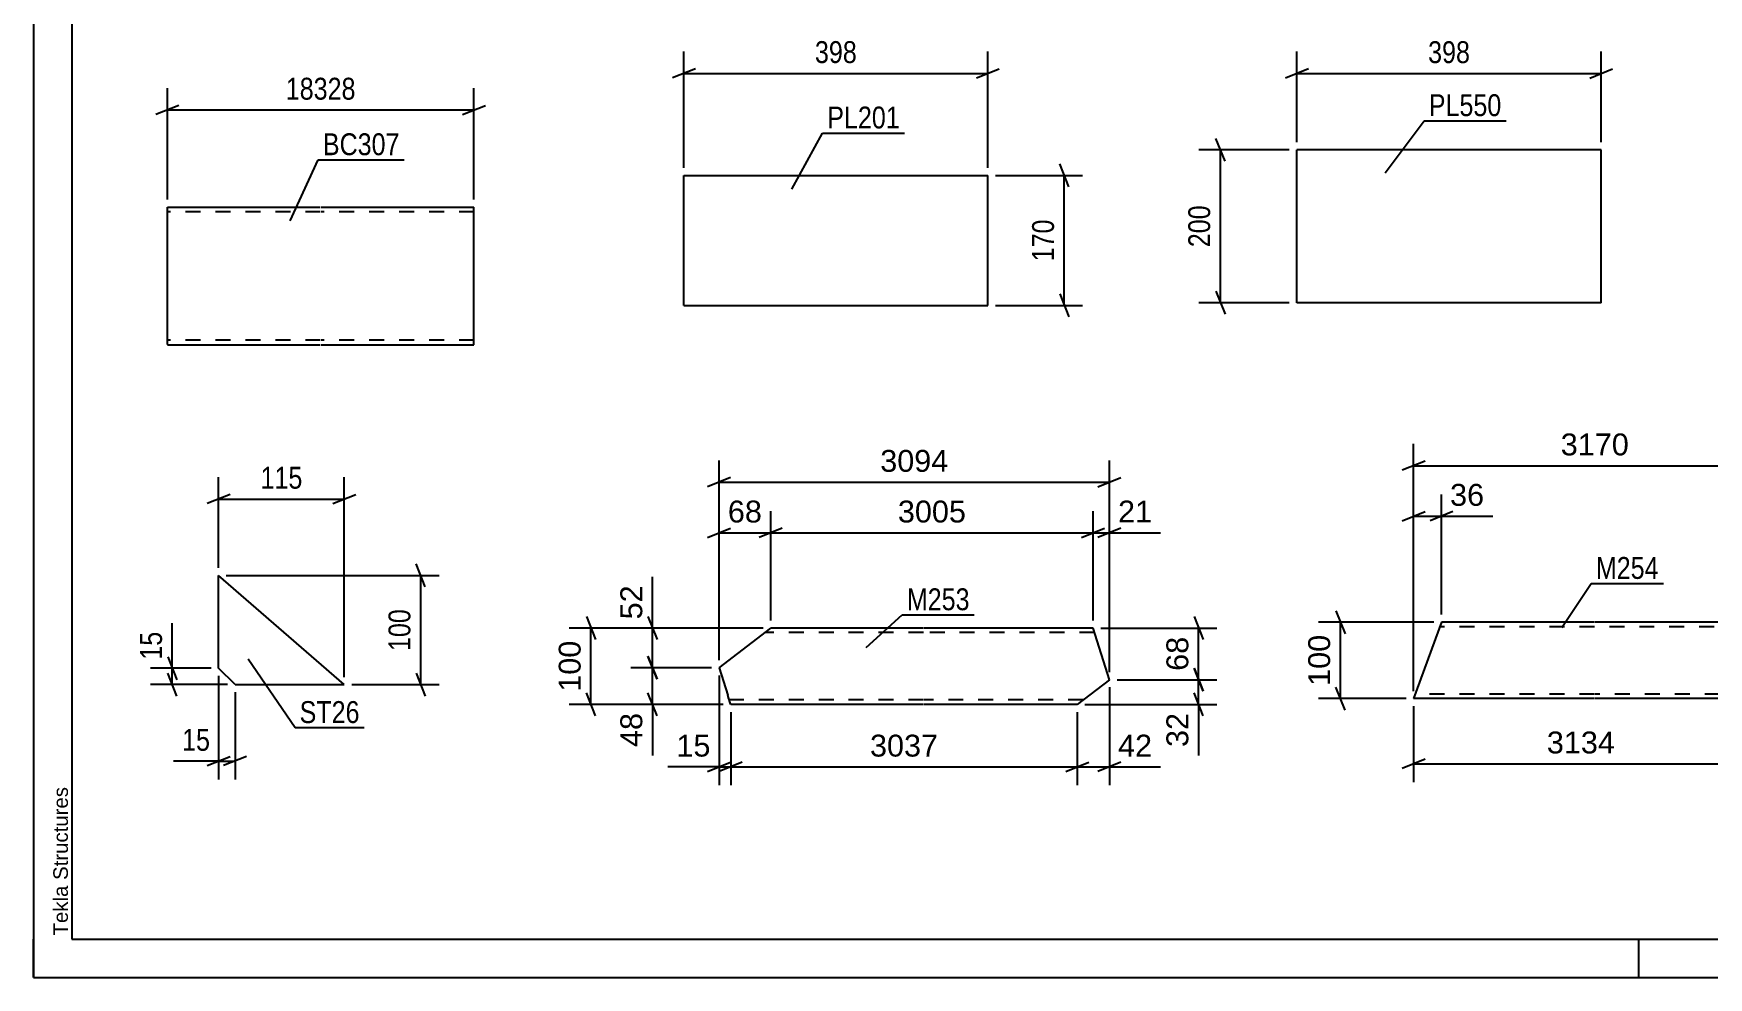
# Model space of a CAD drawing. Header units: millimetres. Extents: x 0 to 420, y 0 to 297.
# Drawn here: x 0 to 219.1, y 0 to 123.5 of the extents above; entities that cross this region are included whole.
import ezdxf

# ---------------------------------------------------------------- set-up
doc = ezdxf.new("R2010")
doc.units = ezdxf.units.MM
doc.linetypes.add('DXK_LINE_DOT2', pattern=[3.9198, 1.9599, -1.9599])
doc.styles.add('Arial', font='ARIAL.TTF', dxfattribs={"height": 0.2})
doc.styles.add('Arial Narrow', font='ARIALN.TTF', dxfattribs={"height": 0.2})

# ---------------------------------------------------------------- blocks, each defined once
blk = doc.blocks.new('Unknown-717262950-1115')
at = {"color": 5, "linetype": 'Continuous'}
for p, q in [((0, 297), (0, 0)), ((5, 292), (5, 5)), ((0, 0), (0, 5)), ((5, 5), (415, 5)), ((210, 0), (210, 5)), ((0, 0), (420, 0))]:
    blk.add_line(p, q, dxfattribs=at)
at = {"color": 174, "linetype": 'Continuous', "style": 'Arial'}
blk.add_text('Tekla Structures', height=1.9102, rotation=90, dxfattribs=at).set_placement((4.5, 5.5))
blk = doc.blocks.new('Part-717262950-3222 - 3206')
at = {"color": 2, "linetype": 'Continuous'}
for p, q in [((85.08, 87.95), (85.08, 104.95)), ((85.08, 104.95), (124.84, 104.95)), ((124.84, 87.95), (124.84, 104.95)), ((85.08, 87.95), (124.84, 87.95))]:
    blk.add_line(p, q, dxfattribs=at)
blk = doc.blocks.new('Part-717262950-2756 - 2740')
at = {"color": 2, "linetype": 'Continuous'}
for p, q in [((89.68, 40.53), (96.43, 45.73)), ((116.43, 45.73), (96.43, 45.73)), ((138.6, 45.73), (116.53, 45.73)), ((140.74, 38.97), (138.6, 45.73)), ((89.68, 40.53), (90.82, 36.93)), ((140.74, 38.97), (136.53, 35.73)), ((91.09, 36.08), (90.82, 36.93)), ((91.17, 35.82), (91.09, 36.08)), ((91.2, 35.73), (91.17, 35.82)), ((116.43, 35.73), (91.2, 35.73)), ((136.53, 35.73), (116.53, 35.73))]:
    blk.add_line(p, q, dxfattribs=at)
at = {"color": 7, "linetype": 'DXK_LINE_DOT2'}
for p, q in [((116.43, 45.13), (95.66, 45.13)), ((138.79, 45.13), (116.53, 45.13)), ((90.96, 36.47), (90.82, 36.93)), ((91.09, 36.08), (90.99, 36.38)), ((116.43, 36.33), (91.01, 36.33)), ((137.31, 36.33), (116.53, 36.33))]:
    blk.add_line(p, q, dxfattribs=at)
blk = doc.blocks.new('Part-717262950-3031 - 3011')
at = {"color": 2, "linetype": 'Continuous'}
for p, q in [((17.52, 82.89), (17.52, 100.8)), ((17.52, 100.8), (37.52, 100.8)), ((37.62, 100.8), (57.62, 100.8)), ((57.62, 82.8), (57.62, 100.8)), ((17.52, 82.89), (17.52, 82.8)), ((17.52, 82.8), (37.52, 82.8)), ((37.62, 82.8), (57.62, 82.8))]:
    blk.add_line(p, q, dxfattribs=at)
at = {"color": 7, "linetype": 'DXK_LINE_DOT2'}
for p, q in [((37.52, 100.2), (17.52, 100.2)), ((57.62, 100.2), (37.62, 100.2)), ((17.52, 83.4), (17.52, 83.45)), ((37.52, 83.4), (17.52, 83.4)), ((57.62, 83.4), (37.62, 83.4)), ((57.62, 83.4), (57.62, 83.45))]:
    blk.add_line(p, q, dxfattribs=at)
blk = doc.blocks.new('Part-717262950-4088 - 4072')
at = {"color": 2, "linetype": 'Continuous'}
for p, q in [((24.22, 40.46), (24.22, 52.61)), ((40.65, 38.32), (24.22, 52.61)), ((26.37, 38.32), (24.22, 40.46)), ((26.37, 38.32), (40.65, 38.32))]:
    blk.add_line(p, q, dxfattribs=at)
blk = doc.blocks.new('Part-717262950-2552 - 2536')
at = {"color": 2, "linetype": 'Continuous'}
for p, q in [((184.18, 46.49), (180.54, 36.49)), ((204.18, 46.49), (184.18, 46.49)), ((227.92, 46.49), (204.28, 46.49)), ((227.88, 46.4), (227.48, 45.29)), ((227.92, 46.49), (227.88, 46.4)), ((224.28, 36.49), (227.48, 45.29)), ((204.18, 36.49), (180.54, 36.49)), ((224.28, 36.49), (204.28, 36.49))]:
    blk.add_line(p, q, dxfattribs=at)
at = {"color": 7, "linetype": 'DXK_LINE_DOT2'}
for p, q in [((227.48, 45.29), (227.79, 46.14)), ((204.18, 45.89), (183.96, 45.89)), ((227.7, 45.89), (204.28, 45.89)), ((204.18, 37.09), (180.76, 37.09)), ((224.5, 37.09), (204.28, 37.09)), ((224.31, 36.58), (224.28, 36.49))]:
    blk.add_line(p, q, dxfattribs=at)
blk = doc.blocks.new('Part-717262950-10529 - 10528')
at = {"color": 2, "linetype": 'Continuous'}
for p, q in [((205.07, 108.3), (165.27, 108.3)), ((165.27, 88.3), (165.27, 108.3)), ((205.07, 88.3), (205.07, 108.3)), ((205.07, 88.3), (165.27, 88.3))]:
    blk.add_line(p, q, dxfattribs=at)
blk = doc.blocks.new('StraightDimension-717262950-3235 - 3206')
at = {"color": 7, "linetype": 'Continuous'}
for p, q in [((85.08, 105.95), (85.08, 121.16)), ((124.84, 105.95), (124.84, 121.16)), ((86.58, 118.91), (83.58, 117.71)), ((123.34, 117.71), (126.34, 118.91)), ((85.08, 118.31), (124.84, 118.31))]:
    blk.add_line(p, q, dxfattribs=at)
at = {"color": 0}
blk.add_wipeout([(108.3, 119.06), (108.3, 123.26), (101.62, 123.26), (101.62, 119.06)], dxfattribs=at)
at = {"color": 3, "style": 'Arial Narrow'}
blk.add_text('398', height=2.863, dxfattribs=at).set_placement((102.22, 119.66))
blk = doc.blocks.new('StraightDimension-717262950-3224 - 3206')
at = {"color": 7, "linetype": 'Continuous'}
for p, q in [((135.44, 103.45), (134.24, 106.45)), ((125.84, 104.95), (137.24, 104.95)), ((134.84, 87.95), (134.84, 104.95)), ((125.84, 87.95), (137.24, 87.95)), ((134.24, 89.45), (135.44, 86.45))]:
    blk.add_line(p, q, dxfattribs=at)
at = {"color": 0}
blk.add_wipeout([(134.09, 99.79), (129.89, 99.79), (129.89, 93.11), (134.09, 93.11)], dxfattribs=at)
at = {"color": 3, "style": 'Arial Narrow'}
blk.add_text('170', height=2.863, rotation=90.0002, dxfattribs=at).set_placement((133.49, 93.71))
blk = doc.blocks.new('StraightDimension-717262950-2800 - 2740')
at = {"color": 7, "linetype": 'Continuous'}
for p, q in [((89.68, 39.53), (89.68, 25.16)), ((91.2, 34.73), (91.2, 25.16)), ((88.18, 26.96), (91.18, 28.16)), ((89.68, 27.56), (91.2, 27.56)), ((92.7, 28.16), (89.7, 26.96))]:
    blk.add_line(p, q, dxfattribs=at)
at = {"color": 0}
blk.add_wipeout([(89.15, 28.31), (89.15, 32.51), (83.5, 32.51), (83.5, 28.31)], dxfattribs=at)
at = {"color": 7, "linetype": 'Continuous'}
blk.add_line((89.68, 27.56), (82.98, 27.56), dxfattribs=at)
blk.add_line((89.68, 27.56), (82.98, 27.56), dxfattribs=at)
at = {"color": 3, "style": 'Arial'}
blk.add_text('15', height=2.865, dxfattribs=at).set_placement((84.1, 28.91))
blk = doc.blocks.new('StraightDimension-717262950-2776 - 2740')
at = {"color": 7, "linetype": 'Continuous'}
for p, q in [((91.2, 34.73), (91.2, 25.16)), ((136.53, 34.73), (136.53, 25.16)), ((92.7, 28.16), (89.7, 26.96)), ((91.2, 27.56), (136.53, 27.56)), ((135.03, 26.96), (138.03, 28.16))]:
    blk.add_line(p, q, dxfattribs=at)
at = {"color": 0}
blk.add_wipeout([(118.91, 28.31), (118.91, 32.51), (108.82, 32.51), (108.82, 28.31)], dxfattribs=at)
at = {"color": 3, "style": 'Arial'}
blk.add_text('3037', height=2.865, dxfattribs=at).set_placement((109.42, 28.91))
blk = doc.blocks.new('StraightDimension-717262950-2912 - 2740')
at = {"color": 7, "linetype": 'Continuous'}
for p, q in [((151.81, 40.47), (153.01, 37.47)), ((141.74, 38.97), (154.81, 38.97)), ((152.41, 35.73), (152.41, 38.97)), ((137.53, 35.73), (154.81, 35.73)), ((153.01, 34.23), (151.81, 37.23))]:
    blk.add_line(p, q, dxfattribs=at)
at = {"color": 0}
blk.add_wipeout([(151.66, 35.21), (147.46, 35.21), (147.46, 29.56), (151.66, 29.56)], dxfattribs=at)
at = {"color": 7, "linetype": 'Continuous'}
blk.add_line((152.41, 35.73), (152.41, 29.03), dxfattribs=at)
blk.add_line((152.41, 35.73), (152.41, 29.03), dxfattribs=at)
at = {"color": 3, "style": 'Arial'}
blk.add_text('32', height=2.865, rotation=90.0002, dxfattribs=at).set_placement((151.06, 30.16))
blk = doc.blocks.new('StraightDimension-717262950-2888 - 2740')
at = {"color": 7, "linetype": 'Continuous'}
for p, q in [((151.81, 47.23), (153.01, 44.23)), ((139.6, 45.73), (154.81, 45.73)), ((152.41, 38.97), (152.41, 45.73)), ((153.01, 37.47), (151.81, 40.47)), ((141.74, 38.97), (154.81, 38.97))]:
    blk.add_line(p, q, dxfattribs=at)
at = {"color": 0}
blk.add_wipeout([(151.66, 45.17), (147.46, 45.17), (147.46, 39.53), (151.66, 39.53)], dxfattribs=at)
at = {"color": 3, "style": 'Arial'}
blk.add_text('68', height=2.865, rotation=90.0002, dxfattribs=at).set_placement((151.06, 40.13))
blk = doc.blocks.new('StraightDimension-717262950-2759 - 2740')
at = {"color": 7, "linetype": 'Continuous'}
for p, q in [((140.74, 37.97), (140.74, 25.16)), ((136.53, 34.73), (136.53, 25.16)), ((135.03, 26.96), (138.03, 28.16)), ((136.53, 27.56), (140.74, 27.56)), ((142.24, 28.16), (139.24, 26.96))]:
    blk.add_line(p, q, dxfattribs=at)
at = {"color": 0}
blk.add_wipeout([(146.91, 28.31), (146.91, 32.51), (141.27, 32.51), (141.27, 28.31)], dxfattribs=at)
at = {"color": 7, "linetype": 'Continuous'}
blk.add_line((140.74, 27.56), (147.44, 27.56), dxfattribs=at)
blk.add_line((140.74, 27.56), (147.44, 27.56), dxfattribs=at)
at = {"color": 3, "style": 'Arial'}
blk.add_text('42', height=2.865, dxfattribs=at).set_placement((141.87, 28.91))
blk = doc.blocks.new('StraightDimension-717262950-6532 - 2740')
at = {"color": 7, "linetype": 'Continuous'}
for p, q in [((89.68, 41.53), (89.68, 67.67)), ((140.74, 39.97), (140.74, 67.67)), ((91.18, 65.42), (88.18, 64.22)), ((89.68, 64.82), (140.74, 64.82)), ((139.24, 64.22), (142.24, 65.42))]:
    blk.add_line(p, q, dxfattribs=at)
at = {"color": 0}
blk.add_wipeout([(120.26, 65.57), (120.26, 69.77), (110.16, 69.77), (110.16, 65.57)], dxfattribs=at)
at = {"color": 3, "style": 'Arial'}
blk.add_text('3094', height=2.865, dxfattribs=at).set_placement((110.76, 66.17))
blk = doc.blocks.new('StraightDimension-717262950-6543 - 2740')
at = {"color": 7, "linetype": 'Continuous'}
for p, q in [((80.38, 47.23), (81.58, 44.23)), ((95.43, 45.73), (78.13, 45.73)), ((80.98, 40.53), (80.98, 45.73)), ((81.58, 39.03), (80.38, 42.03)), ((88.68, 40.53), (78.13, 40.53))]:
    blk.add_line(p, q, dxfattribs=at)
at = {"color": 0}
blk.add_wipeout([(80.23, 51.9), (76.03, 51.9), (76.03, 46.26), (80.23, 46.26)], dxfattribs=at)
at = {"color": 7, "linetype": 'Continuous'}
blk.add_line((80.98, 45.73), (80.98, 52.43), dxfattribs=at)
blk.add_line((80.98, 45.73), (80.98, 52.43), dxfattribs=at)
at = {"color": 3, "style": 'Arial'}
blk.add_text('52', height=2.865, rotation=90.0002, dxfattribs=at).set_placement((79.63, 46.86))
blk = doc.blocks.new('StraightDimension-717262950-6544 - 2740')
at = {"color": 7, "linetype": 'Continuous'}
for p, q in [((80.38, 42.03), (81.58, 39.03)), ((88.68, 40.53), (78.13, 40.53)), ((80.98, 35.73), (80.98, 40.53)), ((90.2, 35.73), (78.13, 35.73)), ((81.58, 34.23), (80.38, 37.23))]:
    blk.add_line(p, q, dxfattribs=at)
at = {"color": 0}
blk.add_wipeout([(80.23, 35.21), (76.03, 35.21), (76.03, 29.56), (80.23, 29.56)], dxfattribs=at)
at = {"color": 7, "linetype": 'Continuous'}
blk.add_line((80.98, 35.73), (80.98, 29.03), dxfattribs=at)
blk.add_line((80.98, 35.73), (80.98, 29.03), dxfattribs=at)
at = {"color": 3, "style": 'Arial'}
blk.add_text('48', height=2.865, rotation=90.0002, dxfattribs=at).set_placement((79.63, 30.16))
blk = doc.blocks.new('StraightDimension-717262950-6593 - 2740')
at = {"color": 7, "linetype": 'Continuous'}
for p, q in [((138.6, 46.73), (138.6, 61.04)), ((140.74, 39.97), (140.74, 61.04)), ((137.1, 57.59), (140.1, 58.79)), ((138.6, 58.19), (140.74, 58.19)), ((142.24, 58.79), (139.24, 57.59))]:
    blk.add_line(p, q, dxfattribs=at)
at = {"color": 0}
blk.add_wipeout([(146.91, 58.94), (146.91, 63.14), (141.27, 63.14), (141.27, 58.94)], dxfattribs=at)
at = {"color": 7, "linetype": 'Continuous'}
blk.add_line((140.74, 58.19), (147.44, 58.19), dxfattribs=at)
blk.add_line((140.74, 58.19), (147.44, 58.19), dxfattribs=at)
at = {"color": 3, "style": 'Arial'}
blk.add_text('21', height=2.865, dxfattribs=at).set_placement((141.87, 59.54))
blk = doc.blocks.new('StraightDimension-717262950-6594 - 2740')
at = {"color": 7, "linetype": 'Continuous'}
for p, q in [((96.43, 46.73), (96.43, 61.04)), ((138.6, 46.73), (138.6, 61.04)), ((97.93, 58.79), (94.93, 57.59)), ((96.43, 58.19), (138.6, 58.19)), ((137.1, 57.59), (140.1, 58.79))]:
    blk.add_line(p, q, dxfattribs=at)
at = {"color": 0}
blk.add_wipeout([(122.56, 58.94), (122.56, 63.14), (112.47, 63.14), (112.47, 58.94)], dxfattribs=at)
at = {"color": 3, "style": 'Arial'}
blk.add_text('3005', height=2.865, dxfattribs=at).set_placement((113.07, 59.54))
blk = doc.blocks.new('StraightDimension-717262950-6595 - 2740')
at = {"color": 7, "linetype": 'Continuous'}
for p, q in [((89.68, 41.53), (89.68, 61.04)), ((96.43, 46.73), (96.43, 61.04)), ((88.18, 57.59), (91.18, 58.79)), ((89.68, 58.19), (96.43, 58.19)), ((97.93, 58.79), (94.93, 57.59))]:
    blk.add_line(p, q, dxfattribs=at)
at = {"color": 0}
blk.add_wipeout([(95.88, 58.94), (95.88, 63.14), (90.23, 63.14), (90.23, 58.94)], dxfattribs=at)
at = {"color": 3, "style": 'Arial'}
blk.add_text('68', height=2.865, dxfattribs=at).set_placement((90.83, 59.54))
blk = doc.blocks.new('StraightDimension-717262950-6652 - 2740')
at = {"color": 7, "linetype": 'Continuous'}
for p, q in [((72.32, 47.23), (73.52, 44.23)), ((95.43, 45.73), (70.07, 45.73)), ((72.92, 35.73), (72.92, 45.73)), ((90.2, 35.73), (70.07, 35.73)), ((73.52, 34.23), (72.32, 37.23))]:
    blk.add_line(p, q, dxfattribs=at)
at = {"color": 0}
blk.add_wipeout([(72.17, 44.67), (67.97, 44.67), (67.97, 36.79), (72.17, 36.79)], dxfattribs=at)
at = {"color": 3, "style": 'Arial'}
blk.add_text('100', height=2.865, rotation=90.0002, dxfattribs=at).set_placement((71.57, 37.39))
blk = doc.blocks.new('StraightDimension-717262950-3040 - 3011')
at = {"color": 7, "linetype": 'Continuous'}
for p, q in [((17.52, 101.8), (17.52, 116.37)), ((57.62, 101.8), (57.62, 116.37)), ((19.02, 114.12), (16.02, 112.92)), ((56.12, 112.92), (59.12, 114.12)), ((17.52, 113.52), (57.62, 113.52))]:
    blk.add_line(p, q, dxfattribs=at)
at = {"color": 0}
blk.add_wipeout([(42.74, 114.27), (42.74, 118.47), (32.4, 118.47), (32.4, 114.27)], dxfattribs=at)
at = {"color": 3, "style": 'Arial Narrow'}
blk.add_text('18328', height=2.863, dxfattribs=at).set_placement((33, 114.87))
blk = doc.blocks.new('StraightDimension-717262950-4090 - 4072')
at = {"color": 7, "linetype": 'Continuous'}
for p, q in [((17.56, 41.96), (18.76, 38.96)), ((23.22, 40.46), (15.31, 40.46)), ((18.76, 36.82), (17.56, 39.82)), ((18.16, 38.32), (18.16, 40.46)), ((25.37, 38.32), (15.31, 38.32))]:
    blk.add_line(p, q, dxfattribs=at)
at = {"color": 0}
blk.add_wipeout([(17.41, 45.85), (13.21, 45.85), (13.21, 40.99), (17.41, 40.99)], dxfattribs=at)
at = {"color": 7, "linetype": 'Continuous'}
blk.add_line((18.16, 40.46), (18.16, 46.37), dxfattribs=at)
blk.add_line((18.16, 40.46), (18.16, 46.37), dxfattribs=at)
at = {"color": 3, "style": 'Arial Narrow'}
blk.add_text('15', height=2.863, rotation=90.0002, dxfattribs=at).set_placement((16.81, 41.59))
blk = doc.blocks.new('StraightDimension-717262950-4102 - 4072')
at = {"color": 7, "linetype": 'Continuous'}
for p, q in [((24.22, 53.61), (24.22, 65.46)), ((40.65, 39.32), (40.65, 65.46)), ((25.72, 63.21), (22.72, 62.01)), ((24.22, 62.61), (40.65, 62.61)), ((39.15, 62.01), (42.15, 63.21))]:
    blk.add_line(p, q, dxfattribs=at)
at = {"color": 0}
blk.add_wipeout([(35.78, 63.36), (35.78, 67.56), (29.1, 67.56), (29.1, 63.36)], dxfattribs=at)
at = {"color": 3, "style": 'Arial Narrow'}
blk.add_text('115', height=2.863, dxfattribs=at).set_placement((29.7, 63.96))
blk = doc.blocks.new('StraightDimension-717262950-4112 - 4072')
at = {"color": 7, "linetype": 'Continuous'}
for p, q in [((25.22, 52.61), (53.05, 52.61)), ((51.25, 51.11), (50.05, 54.11)), ((50.65, 38.32), (50.65, 52.61)), ((50.05, 39.82), (51.25, 36.82)), ((41.65, 38.32), (53.05, 38.32))]:
    blk.add_line(p, q, dxfattribs=at)
at = {"color": 0}
blk.add_wipeout([(49.9, 48.81), (45.7, 48.81), (45.7, 42.12), (49.9, 42.12)], dxfattribs=at)
at = {"color": 3, "style": 'Arial Narrow'}
blk.add_text('100', height=2.863, rotation=90.0002, dxfattribs=at).set_placement((49.3, 42.72))
blk = doc.blocks.new('StraightDimension-717262950-4124 - 4072')
at = {"color": 7, "linetype": 'Continuous'}
for p, q in [((24.22, 39.46), (24.22, 25.92)), ((26.37, 37.32), (26.37, 25.92)), ((22.72, 27.72), (25.72, 28.92)), ((27.87, 28.92), (24.87, 27.72)), ((24.22, 28.32), (26.37, 28.32))]:
    blk.add_line(p, q, dxfattribs=at)
at = {"color": 0}
blk.add_wipeout([(23.7, 29.07), (23.7, 33.27), (18.84, 33.27), (18.84, 29.07)], dxfattribs=at)
at = {"color": 7, "linetype": 'Continuous'}
blk.add_line((24.22, 28.32), (18.32, 28.32), dxfattribs=at)
blk.add_line((24.22, 28.32), (18.32, 28.32), dxfattribs=at)
at = {"color": 3, "style": 'Arial Narrow'}
blk.add_text('15', height=2.863, dxfattribs=at).set_placement((19.44, 29.67))
blk = doc.blocks.new('StraightDimension-717262950-2566 - 2536')
at = {"color": 7, "linetype": 'Continuous'}
for p, q in [((180.54, 37.49), (180.54, 63.22)), ((184.18, 47.49), (184.18, 63.22)), ((179.04, 59.77), (182.04, 60.97)), ((180.54, 60.37), (184.18, 60.37)), ((185.68, 60.97), (182.68, 59.77))]:
    blk.add_line(p, q, dxfattribs=at)
at = {"color": 0}
blk.add_wipeout([(190.35, 61.12), (190.35, 65.32), (184.7, 65.32), (184.7, 61.12)], dxfattribs=at)
at = {"color": 7, "linetype": 'Continuous'}
blk.add_line((184.18, 60.37), (190.88, 60.37), dxfattribs=at)
blk.add_line((184.18, 60.37), (190.88, 60.37), dxfattribs=at)
at = {"color": 3, "style": 'Arial'}
blk.add_text('36', height=2.865, dxfattribs=at).set_placement((185.3, 61.72))
blk = doc.blocks.new('StraightDimension-717262950-2555 - 2536')
at = {"color": 7, "linetype": 'Continuous'}
for p, q in [((180.54, 37.49), (180.54, 69.82)), ((227.92, 47.49), (227.92, 69.82)), ((182.04, 67.57), (179.04, 66.37)), ((180.54, 66.97), (227.92, 66.97)), ((226.42, 66.37), (229.42, 67.57))]:
    blk.add_line(p, q, dxfattribs=at)
at = {"color": 0}
blk.add_wipeout([(209.28, 67.72), (209.28, 71.92), (199.18, 71.92), (199.18, 67.72)], dxfattribs=at)
at = {"color": 3, "style": 'Arial'}
blk.add_text('3170', height=2.865, dxfattribs=at).set_placement((199.78, 68.32))
blk = doc.blocks.new('StraightDimension-717262950-2584 - 2536')
at = {"color": 7, "linetype": 'Continuous'}
for p, q in [((180.54, 35.49), (180.54, 25.57)), ((224.28, 35.49), (224.28, 25.57)), ((182.04, 28.57), (179.04, 27.37)), ((222.78, 27.37), (225.78, 28.57)), ((180.54, 27.97), (224.28, 27.97))]:
    blk.add_line(p, q, dxfattribs=at)
at = {"color": 0}
blk.add_wipeout([(207.46, 28.72), (207.46, 32.92), (197.36, 32.92), (197.36, 28.72)], dxfattribs=at)
at = {"color": 3, "style": 'Arial'}
blk.add_text('3134', height=2.865, dxfattribs=at).set_placement((197.96, 29.32))
blk = doc.blocks.new('StraightDimension-717262950-2619 - 2536')
at = {"color": 7, "linetype": 'Continuous'}
for p, q in [((183.18, 46.49), (168.11, 46.49)), ((170.36, 47.99), (171.56, 44.99)), ((170.96, 36.49), (170.96, 46.49)), ((171.56, 34.99), (170.36, 37.99)), ((179.54, 36.49), (168.11, 36.49))]:
    blk.add_line(p, q, dxfattribs=at)
at = {"color": 0}
blk.add_wipeout([(170.21, 45.43), (166.01, 45.43), (166.01, 37.56), (170.21, 37.56)], dxfattribs=at)
at = {"color": 3, "style": 'Arial'}
blk.add_text('100', height=2.865, rotation=90.0002, dxfattribs=at).set_placement((169.61, 38.16))
blk = doc.blocks.new('StraightDimension-717262950-10692 - 10528')
at = {"color": 7, "linetype": 'Continuous'}
for p, q in [((155.87, 106.8), (154.67, 109.8)), ((164.27, 108.3), (152.42, 108.3)), ((155.27, 88.3), (155.27, 108.3)), ((164.27, 88.3), (152.42, 88.3)), ((154.67, 89.8), (155.87, 86.8))]:
    blk.add_line(p, q, dxfattribs=at)
at = {"color": 0}
blk.add_wipeout([(154.52, 101.64), (150.32, 101.64), (150.32, 94.96), (154.52, 94.96)], dxfattribs=at)
at = {"color": 3, "style": 'Arial Narrow'}
blk.add_text('200', height=2.863, rotation=90.0002, dxfattribs=at).set_placement((153.92, 95.56))
blk = doc.blocks.new('StraightDimension-717262950-10696 - 10528')
at = {"color": 7, "linetype": 'Continuous'}
for p, q in [((165.27, 109.3), (165.27, 121.15)), ((205.07, 109.3), (205.07, 121.15)), ((166.77, 118.9), (163.77, 117.7)), ((203.57, 117.7), (206.57, 118.9)), ((165.27, 118.3), (205.07, 118.3))]:
    blk.add_line(p, q, dxfattribs=at)
at = {"color": 0}
blk.add_wipeout([(188.52, 119.05), (188.52, 123.25), (181.83, 123.25), (181.83, 119.05)], dxfattribs=at)
at = {"color": 3, "style": 'Arial Narrow'}
blk.add_text('398', height=2.863, dxfattribs=at).set_placement((182.43, 119.65))
blk = doc.blocks.new('Mark-717262950-3218 - 3206')
at = {"color": 0}
blk.add_wipeout([(113.33, 111.1), (113.33, 114.1), (103.83, 114.1), (103.83, 111.1)], dxfattribs=at)
blk.add_wipeout([(113.33, 111.1), (113.33, 114.1), (103.83, 114.1), (103.83, 111.1)], dxfattribs=at)
at = {"color": 30, "linetype": 'Continuous'}
for p, q in [((99.19, 103.15), (103.23, 110.5)), ((103.23, 110.5), (113.93, 110.5))]:
    blk.add_line(p, q, dxfattribs=at)
at = {"color": 3, "style": 'Arial Narrow'}
blk.add_text('PL201', height=2.863, dxfattribs=at).set_placement((103.83, 111.1))
blk = doc.blocks.new('Mark-717262950-2752 - 2740')
at = {"color": 0}
blk.add_wipeout([(122.47, 48.06), (122.47, 51.06), (114.24, 51.06), (114.24, 48.06)], dxfattribs=at)
blk.add_wipeout([(122.47, 48.06), (122.47, 51.06), (114.24, 51.06), (114.24, 48.06)], dxfattribs=at)
at = {"color": 30, "linetype": 'Continuous'}
for p, q in [((108.91, 43.2), (113.64, 47.46)), ((113.64, 47.46), (123.07, 47.46))]:
    blk.add_line(p, q, dxfattribs=at)
at = {"color": 3, "style": 'Arial Narrow'}
blk.add_text('M253', height=2.863, dxfattribs=at).set_placement((114.24, 48.06))
blk = doc.blocks.new('Mark-717262950-3027 - 3011')
at = {"color": 0}
blk.add_wipeout([(47.89, 107.6), (47.89, 110.6), (37.85, 110.6), (37.85, 107.6)], dxfattribs=at)
blk.add_wipeout([(47.89, 107.6), (47.89, 110.6), (37.85, 110.6), (37.85, 107.6)], dxfattribs=at)
at = {"color": 30, "linetype": 'Continuous'}
for p, q in [((33.58, 99.03), (37.25, 107)), ((37.25, 107), (48.49, 107))]:
    blk.add_line(p, q, dxfattribs=at)
at = {"color": 3, "style": 'Arial Narrow'}
blk.add_text('BC307', height=2.863, dxfattribs=at).set_placement((37.85, 107.6))
blk = doc.blocks.new('Mark-717262950-4084 - 4072')
at = {"color": 0}
blk.add_wipeout([(42.66, 33.3), (42.66, 36.3), (34.81, 36.3), (34.81, 33.3)], dxfattribs=at)
blk.add_wipeout([(42.66, 33.3), (42.66, 36.3), (34.81, 36.3), (34.81, 33.3)], dxfattribs=at)
at = {"color": 30, "linetype": 'Continuous'}
for p, q in [((28.09, 41.69), (34.21, 32.7)), ((34.21, 32.7), (43.26, 32.7))]:
    blk.add_line(p, q, dxfattribs=at)
at = {"color": 3, "style": 'Arial Narrow'}
blk.add_text('ST26', height=2.863, dxfattribs=at).set_placement((34.81, 33.3))
blk = doc.blocks.new('Mark-717262950-2548 - 2536')
at = {"color": 0}
blk.add_wipeout([(212.6, 52.16), (212.6, 55.16), (204.37, 55.16), (204.37, 52.16)], dxfattribs=at)
blk.add_wipeout([(212.6, 52.16), (212.6, 55.16), (204.37, 55.16), (204.37, 52.16)], dxfattribs=at)
at = {"color": 30, "linetype": 'Continuous'}
for p, q in [((199.93, 45.82), (203.77, 51.56)), ((203.77, 51.56), (213.2, 51.56))]:
    blk.add_line(p, q, dxfattribs=at)
at = {"color": 3, "style": 'Arial Narrow'}
blk.add_text('M254', height=2.863, dxfattribs=at).set_placement((204.37, 52.16))
blk = doc.blocks.new('Mark-717262950-10917 - 10528')
at = {"color": 0}
blk.add_wipeout([(192.03, 112.71), (192.03, 115.71), (182.52, 115.71), (182.52, 112.71)], dxfattribs=at)
blk.add_wipeout([(192.03, 112.71), (192.03, 115.71), (182.52, 115.71), (182.52, 112.71)], dxfattribs=at)
at = {"color": 30, "linetype": 'Continuous'}
for p, q in [((176.83, 105.29), (181.92, 112.11)), ((181.92, 112.11), (192.63, 112.11))]:
    blk.add_line(p, q, dxfattribs=at)
at = {"color": 3, "style": 'Arial Narrow'}
blk.add_text('PL550', height=2.863, dxfattribs=at).set_placement((182.52, 112.71))

msp = doc.modelspace()

# ---------------------------------------------------------------- block references
for name in ['Unknown-717262950-1115', 'Part-717262950-10529 - 10528', 'Part-717262950-3222 - 3206', 'Part-717262950-3031 - 3011', 'Part-717262950-4088 - 4072', 'Part-717262950-2552 - 2536', 'Part-717262950-2756 - 2740']:
    msp.add_blockref(name, (0, 0))

# ---------------------------------------------------------------- next in the draw order: block references
for name in ['StraightDimension-717262950-3235 - 3206', 'StraightDimension-717262950-3040 - 3011', 'StraightDimension-717262950-10692 - 10528', 'StraightDimension-717262950-2566 - 2536', 'StraightDimension-717262950-4090 - 4072', 'StraightDimension-717262950-2800 - 2740', 'StraightDimension-717262950-2584 - 2536']:
    msp.add_blockref(name, (0, 0))

# ---------------------------------------------------------------- next in the draw order: block references
for name in ['StraightDimension-717262950-10696 - 10528', 'Mark-717262950-3218 - 3206', 'Mark-717262950-3027 - 3011', 'StraightDimension-717262950-3224 - 3206', 'StraightDimension-717262950-2555 - 2536', 'StraightDimension-717262950-4102 - 4072', 'StraightDimension-717262950-2776 - 2740']:
    msp.add_blockref(name, (0, 0))

# ---------------------------------------------------------------- next in the draw order: block references
for name in ['Mark-717262950-10917 - 10528', 'Mark-717262950-2548 - 2536', 'StraightDimension-717262950-4112 - 4072', 'StraightDimension-717262950-2619 - 2536', 'StraightDimension-717262950-2912 - 2740']:
    msp.add_blockref(name, (0, 0))

# ---------------------------------------------------------------- next in the draw order: block references
for name in ['StraightDimension-717262950-2888 - 2740', 'StraightDimension-717262950-4124 - 4072']:
    msp.add_blockref(name, (0, 0))

# ---------------------------------------------------------------- next in the draw order: block references
for name in ['StraightDimension-717262950-6532 - 2740', 'Mark-717262950-4084 - 4072', 'StraightDimension-717262950-2759 - 2740']:
    msp.add_blockref(name, (0, 0))

# ---------------------------------------------------------------- next in the draw order: block references
for name in ['StraightDimension-717262950-6593 - 2740', 'StraightDimension-717262950-6543 - 2740']:
    msp.add_blockref(name, (0, 0))

# ---------------------------------------------------------------- next in the draw order: block references
for name in ['StraightDimension-717262950-6594 - 2740', 'StraightDimension-717262950-6544 - 2740']:
    msp.add_blockref(name, (0, 0))

# ---------------------------------------------------------------- next in the draw order: block references
for name in ['StraightDimension-717262950-6595 - 2740', 'Mark-717262950-2752 - 2740']:
    msp.add_blockref(name, (0, 0))

# ---------------------------------------------------------------- next in the draw order: block references
msp.add_blockref('StraightDimension-717262950-6652 - 2740', (0, 0))

doc.saveas('drawing.dxf')
